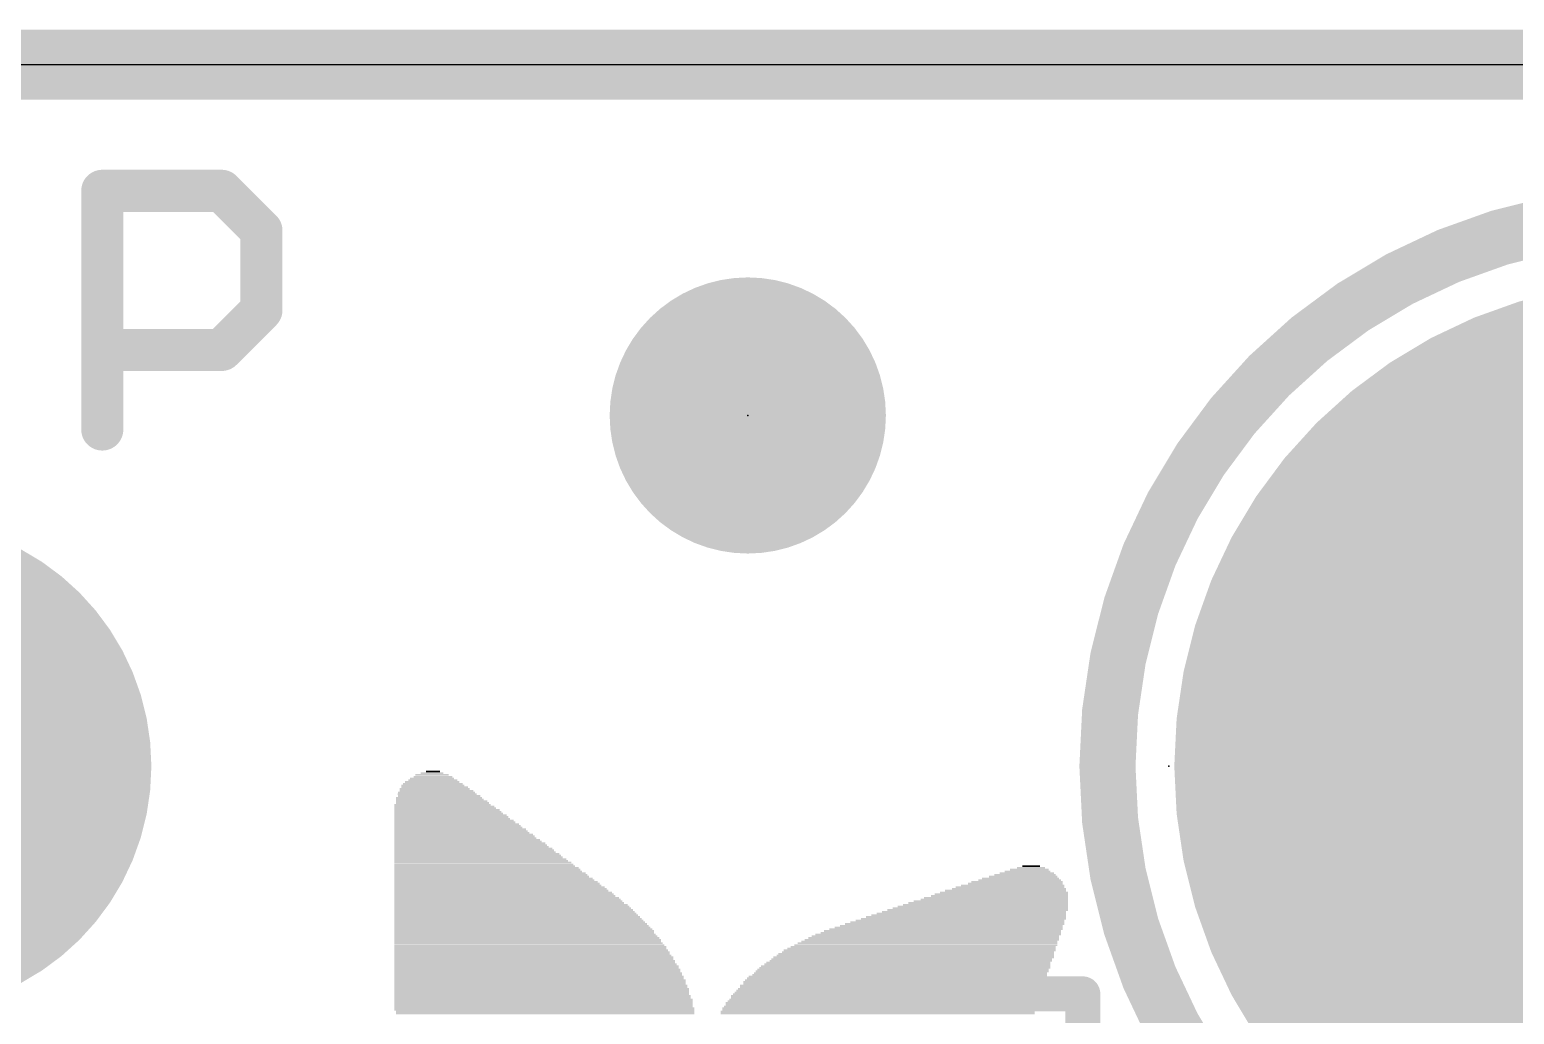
# Model space of a CAD drawing. Extents: x -0.1 to 25.5, y -0.1 to 17.9.
# Drawn here: x 16.96 to 22.33, y 14.34 to 17.91 of the extents above; entities that cross this region are included whole.
import ezdxf

# ---------------------------------------------------------------- set-up
doc = ezdxf.new("R2010")
doc.units = 0
for name, color, linetype in [('1', 12, 'CONTINUOUS'), ('16', 5, 'CONTINUOUS'), ('17', 110, 'CONTINUOUS'), ('20', 53, 'CONTINUOUS'), ('21', 40, 'CONTINUOUS'), ('22', 6, 'CONTINUOUS'), ('23', 40, 'CONTINUOUS')]:
    doc.layers.add(name, color=color, linetype=linetype)

# ---------------------------------------------------------------- blocks, each defined once
blk = doc.blocks.new('PIE')
at = {"const_width": 0.5}
blk.add_lwpolyline([(0, -0.25, 1), (0, 0.25, 1), (0, -0.25)], format="xyb", dxfattribs=at)
blk = doc.blocks.new('ROUNDP')
at = {"const_width": 0.5}
blk.add_lwpolyline([(0, -0.25, 1), (0, 0.25, 1), (0, -0.25)], format="xyb", dxfattribs=at)
blk = doc.blocks.new('RECT')
blk.add_solid([(-0.5, -0.5), (0.5, -0.5), (-0.5, 0.5), (0.5, 0.5)])

msp = doc.modelspace()

# ---------------------------------------------------------------- linework, layer by layer
at = {"layer": '1', "const_width": 0.254}
msp.add_lwpolyline([(0, 17.78), (25.4, 17.78)], dxfattribs=at)
at = {"layer": '16', "const_width": 0.254}
msp.add_lwpolyline([(0, 17.78), (25.4, 17.78)], dxfattribs=at)
at = {"layer": '20'}
msp.add_line((22.86, 17.78), (2.54, 17.78), dxfattribs=at)
at = {"layer": '21', "const_width": 0.1524}
for points in [[(17.2212, 16.4592), (17.2212, 17.3235)], [(17.2212, 17.3235), (17.6534, 17.3235)], [(17.6534, 17.3235), (17.7974, 17.1795)], [(17.7974, 17.1795), (17.7974, 16.8914)], [(17.7974, 16.8914), (17.6534, 16.7473)], [(17.6534, 16.7473), (17.2212, 16.7473)]]:
    msp.add_lwpolyline(points, dxfattribs=at)
at = {"layer": '21'}
for points, const_width in [([(17.2593, 17.3235, 1), (17.1831, 17.3235)], 0.0762), ([(17.2212, 17.3616, 1), (17.2212, 17.2854)], 0.0762), ([(17.6803, 17.3505, 1), (17.6264, 17.2966)], 0.0762), ([(17.6534, 17.2854, 1), (17.6534, 17.3616)], 0.0762), ([(22.86, 13.24, 1), (22.86, 17.24, 1), (22.86, 13.24)], 0.2032), ([(17.8355, 17.1795, 1), (17.7593, 17.1795)], 0.0762), ([(17.7705, 17.1525, 1), (17.8244, 17.2064)], 0.0762), ([(17.7593, 16.8914, 1), (17.8355, 16.8914)], 0.0762), ([(17.8244, 16.8644, 1), (17.7705, 16.9183)], 0.0762), ([(17.2212, 16.7854, 1), (17.2212, 16.7092)], 0.0762), ([(17.6534, 16.7092, 1), (17.6534, 16.7854)], 0.0762), ([(17.6264, 16.7743, 1), (17.6803, 16.7204)], 0.0762), ([(17.1831, 16.4592, 1), (17.2593, 16.4592)], 0.0762)]:
    msp.add_lwpolyline(points, format="xyb", dxfattribs=dict(at, const_width=const_width))
at = {"layer": '22', "const_width": 0.127}
for points in [[(20.7708, 14.4153), (20.1776, 14.4153)], [(20.7708, 13.5255), (20.7708, 14.4153)]]:
    msp.add_lwpolyline(points, dxfattribs=at)
at = {"layer": '22', "const_width": 0.0635}
for points in [[(20.1776, 14.447, 1), (20.1776, 14.3835)], [(20.8025, 14.4153, 1), (20.739, 14.4153)], [(20.7708, 14.3835, 1), (20.7708, 14.447)]]:
    msp.add_lwpolyline(points, format="xyb", dxfattribs=at)
at = {"layer": '23'}
for p in [(19.558, 16.51), (21.082, 15.24)]:
    msp.add_point(p, dxfattribs=at)

# ---------------------------------------------------------------- block references
at = {"layer": '1'}
msp.add_blockref('PIE', (19.558, 16.51), dxfattribs=at)
at = {"layer": '17', "xscale": 3.516, "yscale": 3.516}
msp.add_blockref('ROUNDP', (22.86, 15.24), dxfattribs=at)
msp.add_blockref('ROUNDP', (22.86, 15.24), dxfattribs=at)
at = {"layer": '17', "xscale": 1.778, "yscale": 1.778, "rotation": 270}
msp.add_blockref('ROUNDP', (16.51, 15.24), dxfattribs=at)
msp.add_blockref('ROUNDP', (16.51, 15.24), dxfattribs=at)
at = {"layer": '21', "rotation": 180}
for p, xscale, yscale in [((18.415, 15.2083), 0.1206, 0.0063), ((18.415, 15.2146), 0.0826, 0.0064), ((18.4182, 15.221), 0.0508, 0.0063), ((18.4245, 15.1575), 0.254, 0.0063), ((18.4245, 15.1638), 0.2413, 0.0064), ((18.4182, 15.1702), 0.2286, 0.0063), ((18.4182, 15.1765), 0.2159, 0.0064), ((18.415, 15.1829), 0.1968, 0.0063), ((18.4182, 15.1892), 0.1778, 0.0064), ((18.415, 15.1956), 0.1588, 0.0063), ((18.4182, 15.2019), 0.1397, 0.0064), ((18.4531, 15.1003), 0.3492, 0.0064), ((18.4404, 15.1257), 0.3112, 0.0064), ((18.4436, 15.1194), 0.3175, 0.0063), ((18.4499, 15.113), 0.3302, 0.0064), ((18.4531, 15.1067), 0.3366, 0.0063), ((18.4309, 15.1448), 0.2794, 0.0063), ((18.434, 15.1384), 0.2857, 0.0064), ((18.4404, 15.1321), 0.2984, 0.0063), ((18.4308, 15.1511), 0.2667, 0.0064), ((18.4721, 15.0749), 0.3873, 0.0064), ((18.4595, 15.094), 0.3619, 0.0063), ((18.469, 15.0813), 0.381, 0.0063), ((18.4754, 15.0686), 0.3937, 0.0063), ((18.4817, 15.0622), 0.4064, 0.0064), ((18.4849, 15.0559), 0.4127, 0.0063), ((18.4881, 15.0495), 0.4191, 0.0064), ((18.4627, 15.0876), 0.3683, 0.0064), ((18.5102, 15.0178), 0.4635, 0.0063), ((18.4944, 15.0432), 0.4318, 0.0063), ((18.4976, 15.0368), 0.4381, 0.0064), ((18.5039, 15.0305), 0.4508, 0.0063), ((18.5071, 15.0241), 0.4572, 0.0064), ((18.5166, 15.0114), 0.4762, 0.0064), ((18.5198, 15.0051), 0.4826, 0.0063), ((18.523, 14.9987), 0.4889, 0.0064), ((18.5293, 14.9924), 0.5016, 0.0063), ((18.5325, 14.986), 0.508, 0.0064), ((18.5357, 14.9797), 0.5143, 0.0063), ((18.542, 14.9733), 0.527, 0.0064), ((18.5452, 14.967), 0.5334, 0.0063), ((18.5516, 14.9606), 0.5461, 0.0064), ((18.5547, 14.9543), 0.5524, 0.0063), ((18.5579, 14.9479), 0.5588, 0.0064), ((18.5643, 14.9416), 0.5715, 0.0063), ((18.5674, 14.9352), 0.5778, 0.0064), ((18.5706, 14.9289), 0.5842, 0.0063), ((18.5801, 14.9162), 0.6032, 0.0063), ((18.5833, 14.9098), 0.6096, 0.0064), ((18.5897, 14.9035), 0.6223, 0.0063), ((18.5928, 14.8971), 0.6286, 0.0064), ((18.5992, 14.8908), 0.6413, 0.0063), ((18.6024, 14.8844), 0.6477, 0.0064), ((18.577, 14.9225), 0.5969, 0.0064), ((18.6245, 14.8527), 0.6921, 0.0063), ((18.6055, 14.878), 0.654, 0.0063), ((18.6119, 14.8717), 0.6667, 0.0064), ((18.6182, 14.859), 0.6794, 0.0064), ((18.6278, 14.8463), 0.6985, 0.0064), ((18.6309, 14.8399), 0.7048, 0.0063), ((18.6373, 14.8336), 0.7175, 0.0064), ((18.6151, 14.8654), 0.6731, 0.0063), ((20.5454, 14.8336), 0.2794, 0.0064), ((20.555, 14.8399), 0.2477, 0.0063), ((20.5613, 14.8463), 0.2222, 0.0064), ((20.5677, 14.8527), 0.1969, 0.0063), ((20.5709, 14.859), 0.1651, 0.0064), ((20.5771, 14.8654), 0.1397, 0.0063), ((20.5835, 14.8717), 0.1016, 0.0064), ((20.5836, 14.878), 0.0635, 0.0063), ((18.6626, 14.7955), 0.7683, 0.0064), ((18.6405, 14.8273), 0.7239, 0.0063), ((18.6468, 14.8209), 0.7366, 0.0064), ((18.65, 14.8146), 0.7429, 0.0063), ((18.6532, 14.8082), 0.7493, 0.0064), ((18.6595, 14.8018), 0.762, 0.0063), ((18.6659, 14.7892), 0.7747, 0.0063), ((18.6722, 14.7828), 0.7874, 0.0064), ((18.6754, 14.7765), 0.7937, 0.0063), ((20.4756, 14.7765), 0.4826, 0.0063), ((20.4851, 14.7828), 0.4636, 0.0064), ((20.4915, 14.7892), 0.4381, 0.0063), ((20.5041, 14.7955), 0.4127, 0.0064), ((20.5074, 14.8018), 0.3937, 0.0063), ((20.5169, 14.8082), 0.3747, 0.0064), ((20.5264, 14.8146), 0.3429, 0.0063), ((20.5327, 14.8209), 0.3302, 0.0064), ((20.5422, 14.8273), 0.2985, 0.0063), ((18.7007, 14.7384), 0.8445, 0.0063), ((18.6786, 14.7701), 0.8001, 0.0064), ((18.6849, 14.7637), 0.8128, 0.0063), ((18.6881, 14.7574), 0.8191, 0.0064), ((18.6913, 14.7511), 0.8255, 0.0063), ((18.6944, 14.7447), 0.8318, 0.0064), ((18.704, 14.732), 0.8509, 0.0064), ((18.7071, 14.7256), 0.8572, 0.0063), ((20.3994, 14.7256), 0.635, 0.0063), ((20.4089, 14.732), 0.616, 0.0064), ((20.4184, 14.7384), 0.5969, 0.0063), ((20.428, 14.7447), 0.5779, 0.0064), ((20.4375, 14.7511), 0.5588, 0.0063), ((20.4502, 14.7574), 0.5334, 0.0064), ((20.4566, 14.7637), 0.5207, 0.0063), ((20.4693, 14.7701), 0.4953, 0.0064), ((18.7103, 14.7193), 0.8636, 0.0064), ((18.7135, 14.713), 0.8699, 0.0063), ((18.7167, 14.7066), 0.8763, 0.0064), ((18.7198, 14.7003), 0.8826, 0.0063), ((18.723, 14.6939), 0.889, 0.0064), ((18.7262, 14.6875), 0.8953, 0.0063), ((18.7294, 14.6812), 0.9017, 0.0064), ((18.7325, 14.6749), 0.908, 0.0063), ((20.3169, 14.6749), 0.7747, 0.0063), ((20.3264, 14.6812), 0.7557, 0.0064), ((20.3391, 14.6875), 0.7429, 0.0063), ((20.3485, 14.6939), 0.7239, 0.0064), ((20.3581, 14.7003), 0.7048, 0.0063), ((20.3676, 14.7066), 0.6858, 0.0064), ((20.3772, 14.713), 0.6667, 0.0063), ((20.3899, 14.7193), 0.6541, 0.0064), ((18.7357, 14.6685), 0.9144, 0.0064), ((18.7388, 14.6622), 0.9207, 0.0063), ((18.7421, 14.6558), 0.9271, 0.0064), ((18.7452, 14.6494), 0.9334, 0.0063), ((18.7484, 14.6431), 0.9398, 0.0064), ((18.7484, 14.6368), 0.9398, 0.0063), ((18.7516, 14.6304), 0.9461, 0.0064), ((18.7548, 14.6241), 0.9525, 0.0063), ((18.7579, 14.6177), 0.9588, 0.0064), ((20.2311, 14.6177), 0.908, 0.0064), ((20.2375, 14.6241), 0.8953, 0.0063), ((20.247, 14.6304), 0.889, 0.0064), ((20.2565, 14.6368), 0.87, 0.0063), ((20.2629, 14.6431), 0.8573, 0.0064), ((20.2756, 14.6494), 0.8445, 0.0063), ((20.2851, 14.6558), 0.8255, 0.0064), ((20.2946, 14.6622), 0.8064, 0.0063), ((20.3073, 14.6685), 0.7938, 0.0064), ((18.7611, 14.6113), 0.9652, 0.0063), ((18.7611, 14.605), 0.9652, 0.0064), ((18.7643, 14.5987), 0.9715, 0.0063), ((18.7675, 14.5923), 0.9779, 0.0064), ((18.7706, 14.586), 0.9842, 0.0063), ((18.7706, 14.5796), 0.9842, 0.0064), ((18.7738, 14.5732), 0.9906, 0.0063), ((18.7769, 14.5669), 0.9969, 0.0064), ((20.174, 14.5669), 0.9843, 0.0064), ((20.1803, 14.5732), 0.9842, 0.0063), ((20.1867, 14.5796), 0.9715, 0.0064), ((20.193, 14.586), 0.9588, 0.0063), ((20.2026, 14.5923), 0.9525, 0.0064), ((20.2089, 14.5987), 0.9398, 0.0063), ((20.2153, 14.605), 0.9271, 0.0064), ((20.2248, 14.6113), 0.9207, 0.0063), ((18.7769, 14.5606), 0.9969, 0.0063), ((18.7802, 14.5542), 1.0033, 0.0064), ((18.7833, 14.5479), 1.0096, 0.0063), ((18.7833, 14.5415), 1.0096, 0.0064), ((18.7865, 14.5352), 1.016, 0.0063), ((18.7865, 14.5288), 1.016, 0.0064), ((18.7897, 14.5225), 1.0223, 0.0063), ((18.7929, 14.5161), 1.0287, 0.0064), ((18.7929, 14.5098), 1.0287, 0.0063), ((20.1264, 14.5098), 1.0541, 0.0063), ((20.1295, 14.5161), 1.0478, 0.0064), ((20.1359, 14.5225), 1.0351, 0.0063), ((20.1391, 14.5288), 1.0287, 0.0064), ((20.1486, 14.5352), 1.0223, 0.0063), ((20.1517, 14.5415), 1.016, 0.0064), ((20.1581, 14.5479), 1.016, 0.0063), ((20.1645, 14.5542), 1.0033, 0.0064), ((20.1676, 14.5606), 0.997, 0.0063), ((18.796, 14.5034), 1.035, 0.0064), ((18.796, 14.4971), 1.035, 0.0063), ((18.7992, 14.4907), 1.0414, 0.0064), ((18.7992, 14.4844), 1.0414, 0.0063), ((18.8024, 14.478), 1.0477, 0.0064), ((18.8024, 14.4717), 1.0477, 0.0063), ((18.8056, 14.4653), 1.0541, 0.0064), ((18.8056, 14.459), 1.0541, 0.0063), ((20.0882, 14.459), 1.0922, 0.0063), ((20.0914, 14.4653), 1.0858, 0.0064), ((20.0978, 14.4717), 1.0859, 0.0063), ((20.101, 14.478), 1.0795, 0.0064), ((20.1073, 14.4844), 1.0668, 0.0063), ((20.1105, 14.4907), 1.0605, 0.0064), ((20.1168, 14.4971), 1.0604, 0.0063), ((20.1199, 14.5034), 1.0541, 0.0064), ((18.8056, 14.4526), 1.0541, 0.0064), ((18.8087, 14.4463), 1.0604, 0.0063), ((18.8087, 14.4399), 1.0604, 0.0064), ((18.8119, 14.4336), 1.0668, 0.0063), ((18.8119, 14.4272), 1.0668, 0.0064), ((18.8119, 14.4209), 1.0668, 0.0063), ((18.8119, 14.4145), 1.0668, 0.0064), ((18.815, 14.4082), 1.0731, 0.0063), ((18.815, 14.4018), 1.0731, 0.0064), ((20.0565, 14.4082), 1.1176, 0.0063), ((20.0565, 14.4018), 1.1176, 0.0064), ((20.0628, 14.4145), 1.1176, 0.0064), ((20.066, 14.4209), 1.1112, 0.0063), ((20.0692, 14.4272), 1.1049, 0.0064), ((20.0755, 14.4336), 1.1049, 0.0063), ((20.0787, 14.4463), 1.0986, 0.0063), ((20.0787, 14.4399), 1.0986, 0.0064), ((20.0851, 14.4526), 1.0859, 0.0064), ((18.8183, 14.3955), 1.0795, 0.0063), ((18.8183, 14.3891), 1.0795, 0.0064), ((18.8183, 14.3828), 1.0795, 0.0063), ((18.8183, 14.3764), 1.0795, 0.0064), ((18.8183, 14.3701), 1.0795, 0.0063), ((18.8214, 14.3637), 1.0858, 0.0064), ((18.8214, 14.3574), 1.0858, 0.0063), ((18.8246, 14.351), 1.0795, 0.0064), ((20.0279, 14.351), 1.1366, 0.0064), ((20.0343, 14.3637), 1.1367, 0.0064), ((20.0343, 14.3574), 1.1367, 0.0063), ((20.0374, 14.3701), 1.1303, 0.0063), ((20.0437, 14.3828), 1.1303, 0.0063), ((20.0437, 14.3764), 1.1303, 0.0064), ((20.047, 14.3891), 1.1239, 0.0064), ((20.0533, 14.3955), 1.124, 0.0063), ((18.8246, 14.3447), 1.0795, 0.0063), ((20.0279, 14.3447), 1.1366, 0.0063)]:
    msp.add_blockref('RECT', p, dxfattribs=dict(at, xscale=xscale, yscale=yscale))

doc.saveas('drawing.dxf')
